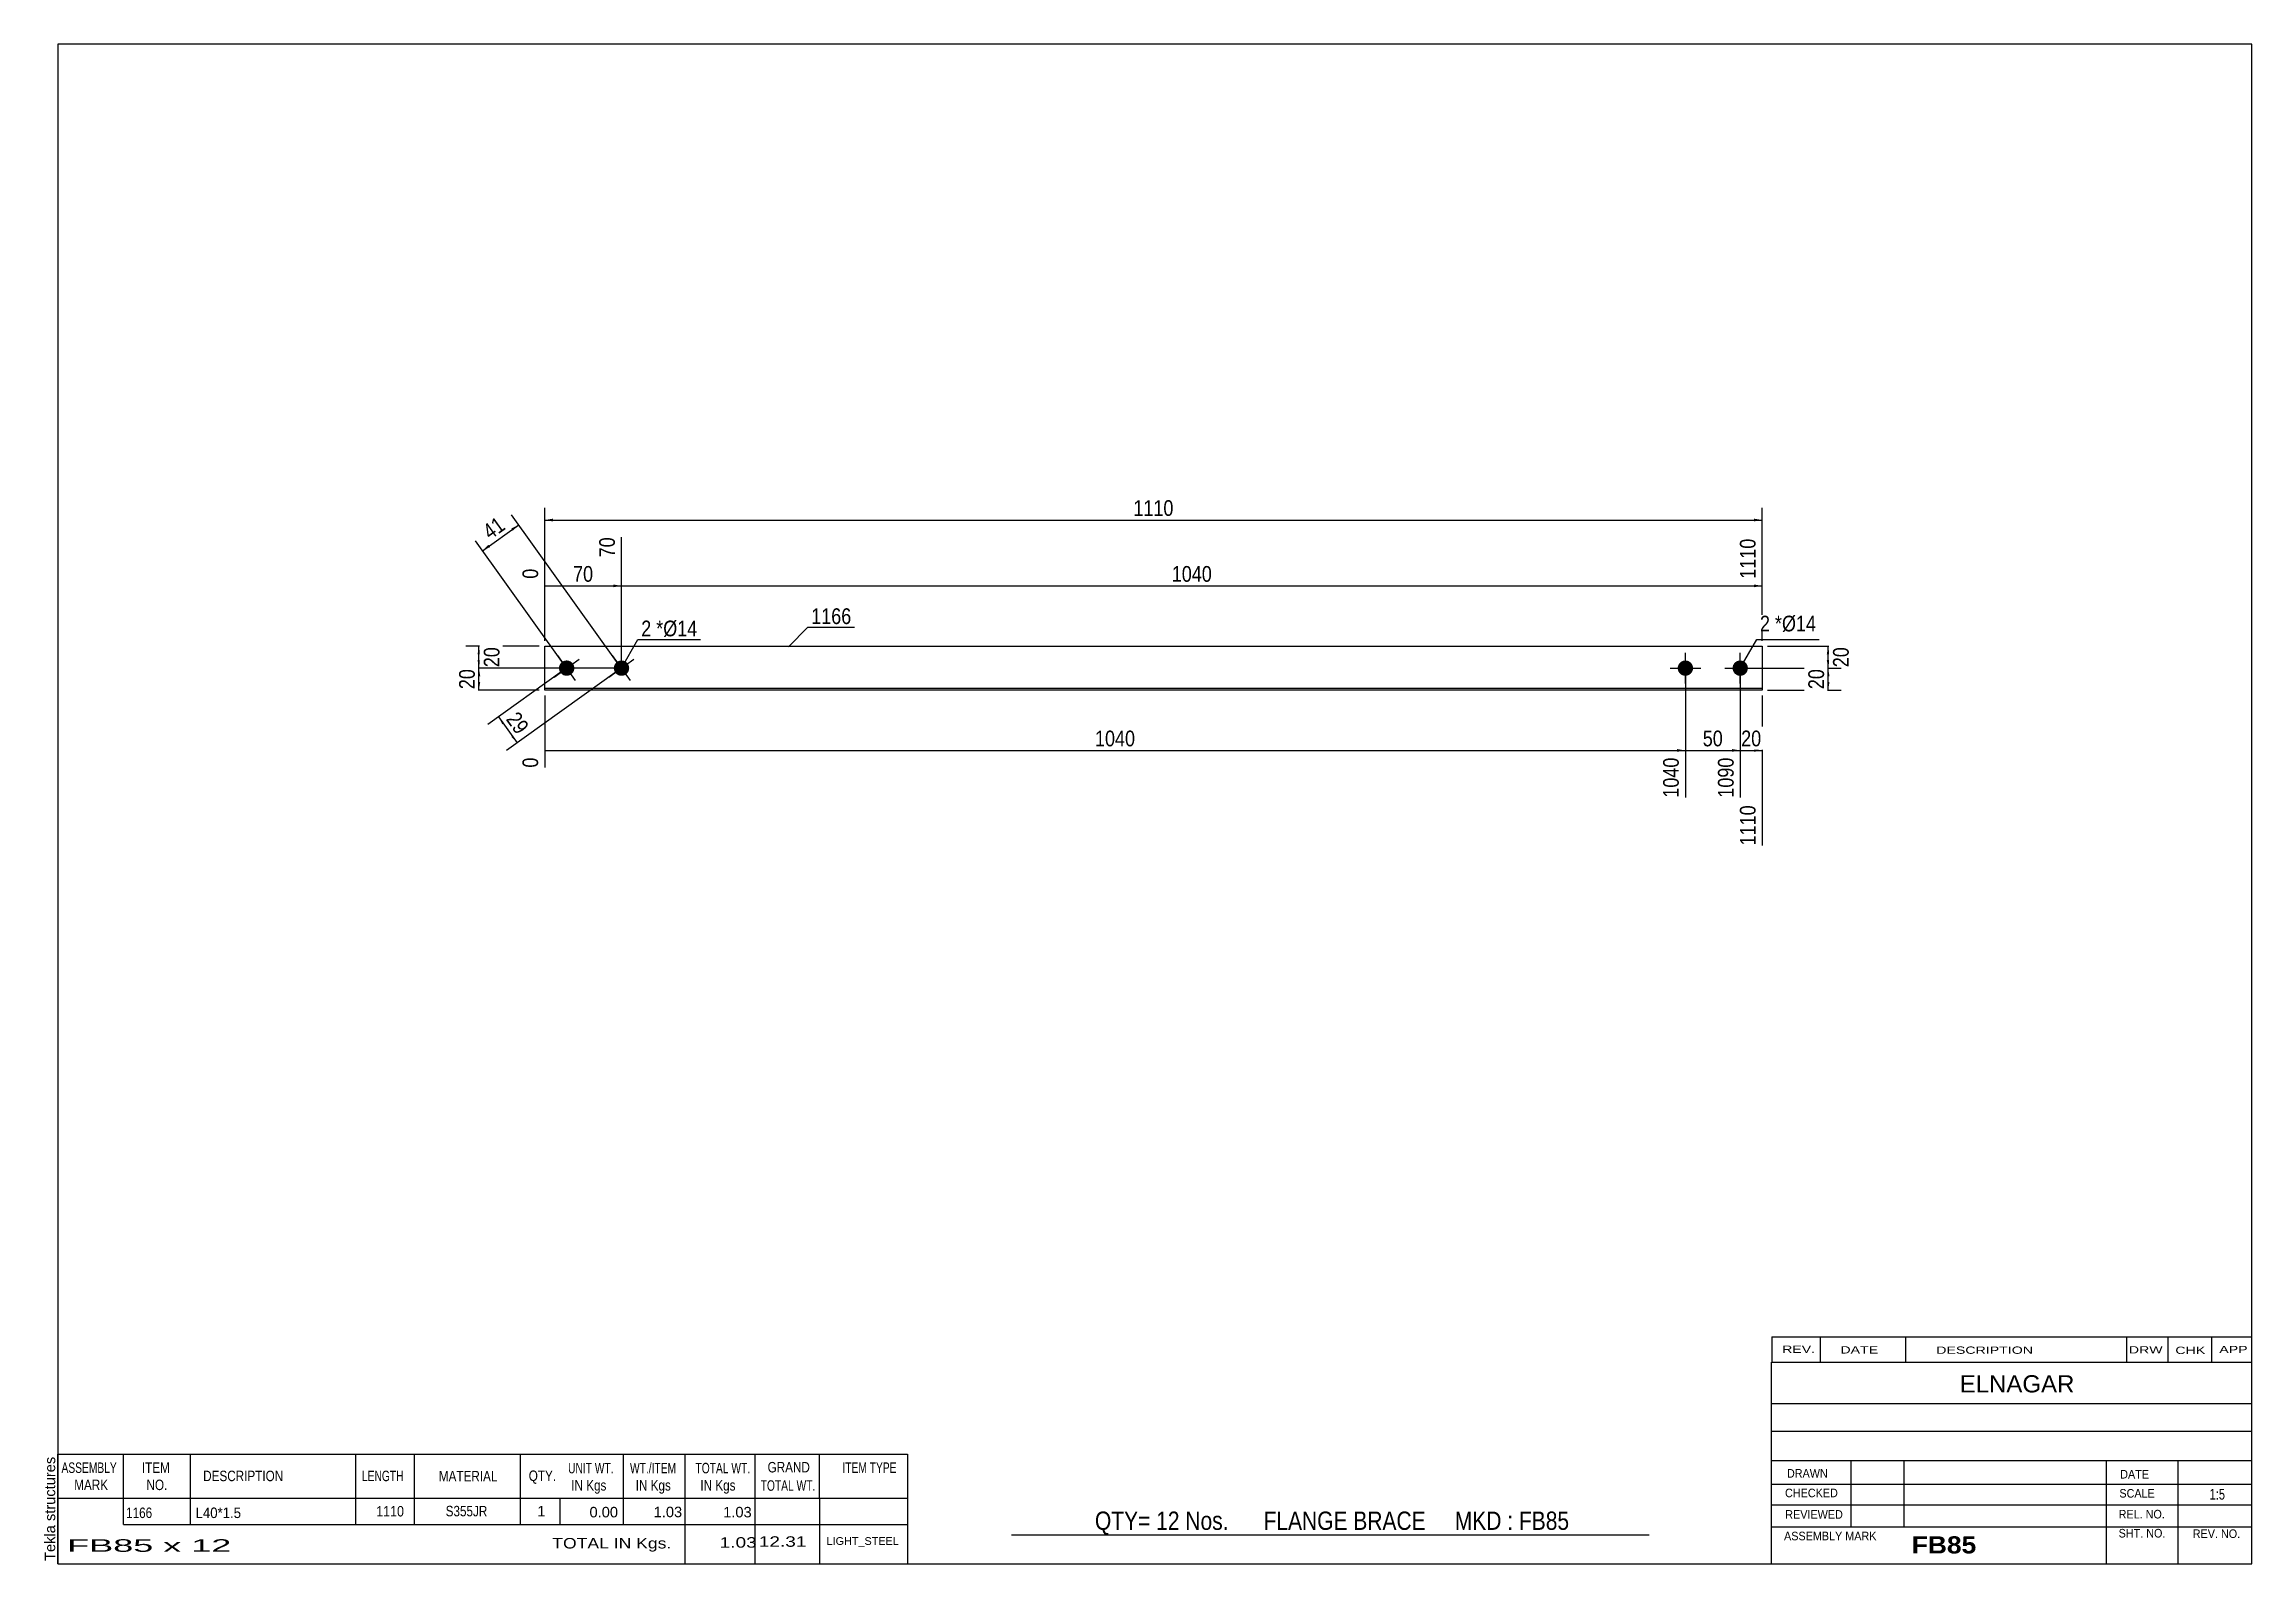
# Model space of a CAD drawing. Header units: millimetres. Extents: x 2 to 405, y 5 to 282.
import ezdxf

# ---------------------------------------------------------------- set-up
doc = ezdxf.new("R2010")
doc.units = ezdxf.units.MM
doc.styles.add('Arial', font='ARIAL.TTF', dxfattribs={"height": 0.2})
doc.styles.add('Arial Bold', font='ARIALBD.TTF', dxfattribs={"height": 0.2})
doc.styles.add('Arial Narrow', font='ARIALN.TTF', dxfattribs={"height": 0.2})

# ---------------------------------------------------------------- blocks, each defined once
blk = doc.blocks.new('Unknown-627391039-1598')
at = {"color": 5, "linetype": 'Continuous'}
for p, q in [((405, 282), (5, 282)), ((5, 282), (5, 5)), ((405, 5), (405, 282)), ((5, 5), (405, 5))]:
    blk.add_line(p, q, dxfattribs=at)
at = {"color": 174, "linetype": 'Continuous', "style": 'Arial'}
blk.add_text('Tekla structures', height=1.9102, rotation=90, dxfattribs=at).set_placement((4.5, 5.5))
blk = doc.blocks.new('Part-627391039-1227 - 1212')
at = {"color": 2, "linetype": 'Continuous'}
for p, q in [((93.75, 164.25), (93.75, 172.25)), ((93.75, 172.25), (315.72, 172.25)), ((315.72, 172.25), (315.72, 164.25)), ((315.72, 164.55), (93.75, 164.55)), ((315.72, 164.25), (93.75, 164.25))]:
    blk.add_line(p, q, dxfattribs=at)
blk = doc.blocks.new('Bolt-627391039-1228 - 1212')
at = {"linetype": 'Continuous'}
blk.add_hatch(color=3, dxfattribs=at).paths.add_polyline_path([(106.93, 169.39, -1), (108.57, 167.11, -1)])
at = {"color": 3, "linetype": 'Continuous'}
for p, q in [((105.47, 166.62), (110.03, 169.88)), ((109.38, 165.97), (106.12, 170.53))]:
    blk.add_line(p, q, dxfattribs=at)
blk = doc.blocks.new('Bolt-627391039-1229 - 1212')
at = {"linetype": 'Continuous'}
for points in [[(301.72, 169.65, -1), (301.72, 166.85, -1)], [(311.72, 169.65, -1), (311.72, 166.85, -1)]]:
    blk.add_hatch(color=3, dxfattribs=at).paths.add_polyline_path(points)
at = {"color": 3, "linetype": 'Continuous'}
for p, q in [((301.72, 165.45), (301.72, 171.05)), ((311.72, 165.45), (311.72, 171.05)), ((298.92, 168.25), (304.52, 168.25)), ((308.92, 168.25), (314.52, 168.25))]:
    blk.add_line(p, q, dxfattribs=at)
blk = doc.blocks.new('Bolt-627391039-1230 - 1212')
at = {"linetype": 'Continuous'}
blk.add_hatch(color=3, dxfattribs=at).paths.add_polyline_path([(96.93, 169.39, -1), (98.57, 167.11, -1)])
at = {"color": 3, "linetype": 'Continuous'}
for p, q in [((95.47, 166.62), (100.03, 169.88)), ((99.38, 165.97), (96.12, 170.53))]:
    blk.add_line(p, q, dxfattribs=at)
blk = doc.blocks.new('StraightDimension-627391039-1236 - 1212')
at = {"linetype": 'Continuous'}
blk.add_hatch(color=7, dxfattribs=at).paths.add_polyline_path([(314.22, 153.5), (315.72, 153.25), (314.22, 153)])
at = {"color": 7, "linetype": 'Continuous'}
for p, q in [((311.72, 167.25), (311.72, 144.64)), ((315.72, 163.25), (315.72, 135.94)), ((311.72, 153.25), (315.72, 153.25))]:
    blk.add_line(p, q, dxfattribs=at)
at = {"color": 0}
blk.add_wipeout([(316.15, 153.4), (316.15, 157.6), (311.29, 157.6), (311.29, 153.4)], dxfattribs=at)
at = {"color": 0, "linetype": 'Continuous'}
blk.add_wipeout([(315.12, 143.85), (310.92, 143.85), (310.92, 135.34), (315.12, 135.34)], dxfattribs=at)
at = {"color": 3, "style": 'Arial Narrow'}
blk.add_text('20', height=2.863, dxfattribs=at).set_placement((311.89, 154))
at = {"color": 3, "linetype": 'Continuous', "style": 'Arial Narrow'}
blk.add_text('1110', height=2.863, rotation=90.0002, dxfattribs=at).set_placement((314.52, 135.94))
blk = doc.blocks.new('StraightDimension-627391039-1237 - 1212')
at = {"linetype": 'Continuous'}
blk.add_hatch(color=7, dxfattribs=at).paths.add_polyline_path([(310.22, 153.5), (311.72, 153.25), (310.22, 153)])
at = {"color": 7, "linetype": 'Continuous'}
for p, q in [((301.72, 167.25), (301.72, 144.64)), ((311.72, 167.25), (311.72, 144.64)), ((301.72, 153.25), (311.72, 153.25))]:
    blk.add_line(p, q, dxfattribs=at)
at = {"color": 0}
blk.add_wipeout([(309.15, 153.4), (309.15, 157.6), (304.29, 157.6), (304.29, 153.4)], dxfattribs=at)
at = {"color": 0, "linetype": 'Continuous'}
blk.add_wipeout([(311.12, 152.55), (306.92, 152.55), (306.92, 144.04), (311.12, 144.04)], dxfattribs=at)
at = {"color": 3, "style": 'Arial Narrow'}
blk.add_text('50', height=2.863, dxfattribs=at).set_placement((304.89, 154))
at = {"color": 3, "linetype": 'Continuous', "style": 'Arial Narrow'}
blk.add_text('1090', height=2.863, rotation=90.0002, dxfattribs=at).set_placement((310.52, 144.64))
blk = doc.blocks.new('StraightDimension-627391039-1238 - 1212')
at = {"linetype": 'Continuous'}
blk.add_hatch(color=7, dxfattribs=at).paths.add_polyline_path([(300.22, 153.5), (301.72, 153.25), (300.22, 153)])
at = {"color": 7, "linetype": 'Continuous'}
for p, q in [((301.72, 167.25), (301.72, 144.64)), ((93.75, 163.25), (93.75, 150.12)), ((93.75, 153.25), (301.72, 153.25))]:
    blk.add_line(p, q, dxfattribs=at)
at = {"color": 0}
blk.add_wipeout([(201.99, 153.4), (201.99, 157.6), (193.48, 157.6), (193.48, 153.4)], dxfattribs=at)
at = {"color": 0, "linetype": 'Continuous'}
for points in [[(93.15, 152.55), (88.95, 152.55), (88.95, 149.52), (93.15, 149.52)], [(301.12, 152.55), (296.92, 152.55), (296.92, 144.04), (301.12, 144.04)]]:
    blk.add_wipeout(points, dxfattribs=at)
at = {"color": 3, "style": 'Arial Narrow'}
blk.add_text('1040', height=2.863, dxfattribs=at).set_placement((194.08, 154))
at = {"color": 3, "linetype": 'Continuous', "style": 'Arial Narrow'}
for s, height, p in [('0', 2.86, (92.55, 150.12)), ('1040', 2.863, (300.52, 144.64))]:
    blk.add_text(s, height=height, rotation=90.0002, dxfattribs=at).set_placement(p)
blk = doc.blocks.new('StraightDimension-627391039-1251 - 1212')
at = {"linetype": 'Continuous'}
blk.add_hatch(color=7, dxfattribs=at).paths.add_polyline_path([(314.22, 183.5), (315.72, 183.25), (314.22, 183)])
at = {"color": 7, "linetype": 'Continuous'}
for p, q in [((107.75, 169.25), (107.75, 192.11)), ((315.72, 173.25), (315.72, 191.86)), ((107.75, 183.25), (315.72, 183.25))]:
    blk.add_line(p, q, dxfattribs=at)
at = {"color": 0, "linetype": 'Continuous'}
blk.add_wipeout([(315.12, 192.46), (310.92, 192.46), (310.92, 183.95), (315.12, 183.95)], dxfattribs=at)
at = {"color": 0}
blk.add_wipeout([(215.99, 183.4), (215.99, 187.6), (207.48, 187.6), (207.48, 183.4)], dxfattribs=at)
at = {"color": 3, "linetype": 'Continuous', "style": 'Arial Narrow'}
blk.add_text('1110', height=2.863, rotation=90.0002, dxfattribs=at).set_placement((314.52, 184.55))
at = {"color": 3, "style": 'Arial Narrow'}
blk.add_text('1040', height=2.863, dxfattribs=at).set_placement((208.08, 184))
blk = doc.blocks.new('StraightDimension-627391039-1252 - 1212')
at = {"linetype": 'Continuous'}
blk.add_hatch(color=7, dxfattribs=at).paths.add_polyline_path([(106.25, 183.5), (107.75, 183.25), (106.25, 183)])
at = {"color": 7, "linetype": 'Continuous'}
for p, q in [((107.75, 169.25), (107.75, 192.11)), ((93.75, 173.25), (93.75, 186.38)), ((93.75, 183.25), (107.75, 183.25))]:
    blk.add_line(p, q, dxfattribs=at)
at = {"color": 0, "linetype": 'Continuous'}
blk.add_wipeout([(93.15, 186.98), (88.95, 186.98), (88.95, 183.95), (93.15, 183.95)], dxfattribs=at)
at = {"color": 0}
blk.add_wipeout([(103.18, 183.4), (103.18, 187.6), (98.32, 187.6), (98.32, 183.4)], dxfattribs=at)
at = {"color": 3, "linetype": 'Continuous', "style": 'Arial Narrow'}
blk.add_text('0', height=2.86, rotation=90.0002, dxfattribs=at).set_placement((92.55, 184.55))
at = {"color": 0, "linetype": 'Continuous'}
blk.add_wipeout([(107.15, 192.71), (102.95, 192.71), (102.95, 187.85), (107.15, 187.85)], dxfattribs=at)
at = {"color": 3, "linetype": 'Continuous', "style": 'Arial Narrow'}
blk.add_text('70', height=2.863, rotation=90.0002, dxfattribs=at).set_placement((106.55, 188.45))
at = {"color": 3, "style": 'Arial Narrow'}
blk.add_text('70', height=2.863, dxfattribs=at).set_placement((98.92, 184))
blk = doc.blocks.new('StraightDimension-627391039-1259 - 1212')
at = {"linetype": 'Continuous'}
for points in [[(95.25, 195), (93.75, 195.25), (95.25, 195.5)], [(314.22, 195.5), (315.72, 195.25), (314.22, 195)]]:
    blk.add_hatch(color=7, dxfattribs=at).paths.add_polyline_path(points)
at = {"color": 7, "linetype": 'Continuous'}
for p, q in [((93.75, 173.25), (93.75, 197.5)), ((315.72, 173.25), (315.72, 197.5)), ((93.75, 195.25), (315.72, 195.25))]:
    blk.add_line(p, q, dxfattribs=at)
at = {"color": 0}
blk.add_wipeout([(208.99, 195.4), (208.99, 199.6), (200.48, 199.6), (200.48, 195.4)], dxfattribs=at)
at = {"color": 3, "style": 'Arial Narrow'}
blk.add_text('1110', height=2.863, dxfattribs=at).set_placement((201.08, 196))
blk = doc.blocks.new('StraightDimension-627391039-1263 - 1212')
at = {"linetype": 'Continuous'}
for points in [[(81.5, 170.75), (81.75, 172.25), (82, 170.75)], [(82, 169.75), (81.75, 168.25), (81.5, 169.75)]]:
    blk.add_hatch(color=7, dxfattribs=at).paths.add_polyline_path(points)
at = {"color": 7, "linetype": 'Continuous'}
for p, q in [((92.75, 172.25), (79.35, 172.25)), ((81.75, 168.25), (81.75, 172.25)), ((106.75, 168.25), (79.35, 168.25))]:
    blk.add_line(p, q, dxfattribs=at)
at = {"color": 0}
blk.add_wipeout([(86.1, 172.68), (81.9, 172.68), (81.9, 167.82), (86.1, 167.82)], dxfattribs=at)
at = {"color": 3, "style": 'Arial Narrow'}
blk.add_text('20', height=2.863, rotation=90.0002, dxfattribs=at).set_placement((85.5, 168.42))
blk = doc.blocks.new('StraightDimension-627391039-1264 - 1212')
at = {"linetype": 'Continuous'}
for points in [[(81.5, 166.75), (81.75, 168.25), (82, 166.75)], [(82, 165.75), (81.75, 164.25), (81.5, 165.75)]]:
    blk.add_hatch(color=7, dxfattribs=at).paths.add_polyline_path(points)
at = {"color": 7, "linetype": 'Continuous'}
for p, q in [((106.75, 168.25), (79.5, 168.25)), ((81.75, 164.25), (81.75, 168.25)), ((92.75, 164.25), (79.5, 164.25))]:
    blk.add_line(p, q, dxfattribs=at)
at = {"color": 0}
blk.add_wipeout([(81.6, 168.68), (77.4, 168.68), (77.4, 163.82), (81.6, 163.82)], dxfattribs=at)
at = {"color": 3, "style": 'Arial Narrow'}
blk.add_text('20', height=2.863, rotation=90.0002, dxfattribs=at).set_placement((81, 164.42))
blk = doc.blocks.new('StraightDimension-627391039-1271 - 1212')
at = {"linetype": 'Continuous'}
for points in [[(327.5, 170.75), (327.75, 172.25), (328, 170.75)], [(328, 169.75), (327.75, 168.25), (327.5, 169.75)]]:
    blk.add_hatch(color=7, dxfattribs=at).paths.add_polyline_path(points)
at = {"color": 7, "linetype": 'Continuous'}
for p, q in [((316.72, 172.25), (330, 172.25)), ((327.75, 168.25), (327.75, 172.25)), ((312.72, 168.25), (330, 168.25))]:
    blk.add_line(p, q, dxfattribs=at)
at = {"color": 0}
blk.add_wipeout([(332.1, 172.68), (327.9, 172.68), (327.9, 167.82), (332.1, 167.82)], dxfattribs=at)
at = {"color": 3, "style": 'Arial Narrow'}
blk.add_text('20', height=2.863, rotation=90.0002, dxfattribs=at).set_placement((331.5, 168.42))
blk = doc.blocks.new('StraightDimension-627391039-1287 - 1212')
at = {"linetype": 'Continuous'}
for points in [[(86.02, 158), (85.35, 159.37), (86.43, 158.29)], [(88.07, 156), (88.74, 154.63), (87.67, 155.71)]]:
    blk.add_hatch(color=7, dxfattribs=at).paths.add_polyline_path(points)
at = {"color": 7, "linetype": 'Continuous'}
for p, q in [((96.94, 167.67), (83.4, 157.97)), ((106.94, 167.67), (86.79, 153.24)), ((85.35, 159.37), (88.74, 154.63))]:
    blk.add_line(p, q, dxfattribs=at)
at = {"color": 0}
blk.add_wipeout([(88.58, 155.11), (92, 157.56), (89.17, 161.51), (85.75, 159.06)], dxfattribs=at)
at = {"color": 3, "style": 'Arial Narrow'}
blk.add_text('29', height=2.863, rotation=-54.3852, dxfattribs=at).set_placement((86.59, 158.92))
blk = doc.blocks.new('StraightDimension-627391039-1272 - 1212')
at = {"linetype": 'Continuous'}
for points in [[(327.5, 166.75), (327.75, 168.25), (328, 166.75)], [(328, 165.75), (327.75, 164.25), (327.5, 165.75)]]:
    blk.add_hatch(color=7, dxfattribs=at).paths.add_polyline_path(points)
at = {"color": 7, "linetype": 'Continuous'}
for p, q in [((312.72, 168.25), (330.15, 168.25)), ((327.75, 164.25), (327.75, 168.25)), ((316.72, 164.25), (330.15, 164.25))]:
    blk.add_line(p, q, dxfattribs=at)
at = {"color": 0}
blk.add_wipeout([(327.6, 168.68), (323.4, 168.68), (323.4, 163.82), (327.6, 163.82)], dxfattribs=at)
at = {"color": 3, "style": 'Arial Narrow'}
blk.add_text('20', height=2.863, rotation=90.0002, dxfattribs=at).set_placement((327, 164.42))
blk = doc.blocks.new('StraightDimension-627391039-1281 - 1212')
at = {"linetype": 'Continuous'}
for points in [[(87.66, 193.72), (89.03, 194.39), (87.95, 193.31)], [(83.78, 190.32), (82.42, 189.65), (83.49, 190.73)]]:
    blk.add_hatch(color=7, dxfattribs=at).paths.add_polyline_path(points)
at = {"color": 7, "linetype": 'Continuous'}
for p, q in [((82.42, 189.65), (89.03, 194.39)), ((107.17, 169.06), (87.72, 196.22)), ((97.17, 169.06), (81.11, 191.48))]:
    blk.add_line(p, q, dxfattribs=at)
at = {"color": 0}
blk.add_wipeout([(87.61, 193.56), (85.16, 196.97), (81.22, 194.14), (83.66, 190.73)], dxfattribs=at)
at = {"color": 3, "style": 'Arial Narrow'}
blk.add_text('41', height=2.863, rotation=35.6151, dxfattribs=at).set_placement((83.8, 191.57))
blk = doc.blocks.new('CBS_REVISION-627391039-1614')
at = {"color": 7, "linetype": 'Continuous'}
for p, q in [((317.49, 46.38), (404.99, 46.38)), ((317.49, 46.38), (317.49, 41.75)), ((326.29, 46.38), (326.29, 41.75)), ((341.88, 46.38), (341.88, 41.81)), ((382.14, 46.38), (382.14, 41.75)), ((389.68, 46.38), (389.68, 41.75)), ((397.63, 46.38), (397.63, 41.75)), ((317.49, 41.75), (404.99, 41.75))]:
    blk.add_line(p, q, dxfattribs=at)
at = {"color": 7, "style": 'Arial Narrow', "width": 1.7}
for s, height, p in [('REV.', 1.326, (319.35, 43.43)), ('DATE', 1.326, (329.98, 43.31)), ('DESCRIPTION', 1.3257, (347.46, 43.26)), ('DRW', 1.326, (382.57, 43.32)), ('CHK', 1.326, (391.06, 43.23)), ('APP', 1.326, (399.06, 43.38))]:
    blk.add_text(s, height=height, dxfattribs=at).set_placement(p)
blk = doc.blocks.new('CBS_BOM-627391039-1611')
at = {"color": 7, "linetype": 'Continuous'}
for p, q in [((4.97, 16.97), (4.97, 24.97)), ((4.97, 24.97), (159.89, 24.97)), ((16.97, 16.97), (16.97, 24.97)), ((29.16, 16.97), (29.16, 24.97)), ((59.32, 16.97), (59.32, 24.97)), ((70, 16.97), (70, 24.97)), ((89.32, 16.97), (89.32, 24.97)), ((108.12, 16.97), (108.12, 24.97)), ((119.33, 16.97), (119.33, 24.97)), ((132.12, 16.97), (132.12, 24.97)), ((143.87, 16.97), (143.87, 24.97)), ((159.89, 24.96), (159.89, 16.98)), ((4.97, 16.97), (159.89, 16.97)), ((4.97, 12.17), (4.97, 16.97)), ((16.97, 12.17), (16.97, 16.97)), ((29.16, 12.17), (29.16, 16.97)), ((59.32, 12.17), (59.32, 16.97)), ((70, 12.17), (70, 16.97)), ((89.32, 12.17), (89.32, 16.97)), ((96.58, 12.17), (96.58, 16.97)), ((108.12, 12.17), (108.12, 16.97)), ((119.33, 12.17), (119.33, 16.97)), ((132.12, 12.17), (132.12, 16.97)), ((143.89, 12.17), (143.89, 16.97)), ((159.89, 16.97), (159.89, 12.17)), ((4.97, 4.97), (4.97, 12.15)), ((16.97, 12.17), (159.89, 12.17)), ((119.33, 4.97), (119.33, 12.15)), ((132.12, 4.97), (132.12, 12.15)), ((143.93, 4.97), (143.93, 12.15)), ((159.89, 12.17), (159.89, 4.97)), ((4.97, 4.97), (159.89, 4.97))]:
    blk.add_line(p, q, dxfattribs=at)
at = {"color": 3, "linetype": 'Continuous', "style": 'Arial'}
for s, height, width, p in [('ASSEMBLY', 1.91, 0.7, (5.65, 21.54)), ('MARK', 1.91, 0.8, (7.97, 18.41)), ('ITEM', 1.91, 0.8, (20.3, 21.54)), ('NO.', 1.91, 0.8, (21.15, 18.41)), ('DESCRIPTION', 1.9102, 0.8, (31.48, 20.04)), ('LENGTH', 1.91, 0.7, (60.43, 20.04)), ('MATERIAL', 1.91, 0.8, (74.45, 19.99)), ('QTY.', 1.91, 0.8, (90.84, 20.07)), ('UNIT WT.', 1.91, 0.7, (98.01, 21.47)), ('IN Kgs', 1.91, 0.8, (98.59, 18.33)), ('WT./ITEM', 1.91, 0.7, (109.3, 21.47)), ('IN Kgs', 1.91, 0.8, (110.34, 18.33)), ('TOTAL WT.', 1.91, 0.7, (121.24, 21.47)), ('IN Kgs', 1.91, 0.8, (122.13, 18.33)), ('TOTAL WT.', 1.91, 0.7, (133.13, 18.29)), ('GRAND', 1.91, 0.8, (134.39, 21.63)), ('ITEM TYPE', 1.91, 0.7, (148.03, 21.55))]:
    blk.add_text(s, height=height, dxfattribs=dict(at, width=width)).set_placement(p)
at = {"color": 7, "linetype": 'Continuous', "style": 'Arial'}
for s, width, p in [('1166', 0.8, (17.43, 13.32)), ('L40*1.5', 0.9, (30.1, 13.32)), ('1110', 0.85, (63.04, 13.6)), ('S355JR', 0.8, (75.69, 13.63))]:
    blk.add_text(s, height=1.91, dxfattribs=dict(at, width=width)).set_placement(p)
for s, p in [('1', (92.41, 13.63)), ('0.00', (101.92, 13.44)), ('1.03', (113.62, 13.47)), ('1.03', (126.29, 13.44))]:
    blk.add_text(s, height=1.91, dxfattribs=at).set_placement(p)
at = {"color": 6, "linetype": 'Continuous', "style": 'Arial'}
for s, height, width, p in [('FB85 x 12', 2.292, 2.05, (6.69, 7.16)), ('TOTAL IN Kgs.', 1.9102, 1.2, (95.13, 7.77)), ('1.03', 1.91, 1.3, (125.65, 7.92)), ('12.31', 1.91, 1.3, (132.79, 8.08))]:
    blk.add_text(s, height=height, dxfattribs=dict(at, width=width)).set_placement(p)
blk.add_text('LIGHT_STEEL', height=1.4135, dxfattribs=at).set_placement((145.14, 8.42))
blk = doc.blocks.new('CBS_CALLOFF-627391039-1612')
at = {"color": 7, "linetype": 'Continuous'}
blk.add_line((178.88, 10.27), (295.11, 10.25), dxfattribs=at)
at = {"color": 3, "linetype": 'Continuous', "style": 'Arial Narrow'}
blk.add_text('QTY= 12 Nos.      FLANGE BRACE     MKD : FB85', height=3.3405, dxfattribs=at).set_placement((194.07, 11.16))
blk = doc.blocks.new('CBS_NAME_BLOG-627391039-1613')
at = {"color": 7, "linetype": 'Continuous'}
for p, q in [((317.41, 41.75), (404.93, 41.75)), ((317.41, 5.04), (317.41, 41.75)), ((317.41, 34.21), (404.93, 34.21)), ((317.48, 29.16), (405, 29.16)), ((317.41, 23.79), (404.93, 23.79)), ((331.93, 11.68), (331.93, 23.78)), ((341.62, 11.71), (341.62, 23.78)), ((378.53, 5.04), (378.53, 23.77)), ((391.58, 5.04), (391.58, 23.78)), ((317.42, 19.49), (405, 19.51)), ((317.41, 15.74), (404.93, 15.74)), ((317.41, 11.7), (404.93, 11.7)), ((317.41, 5), (405, 5))]:
    blk.add_line(p, q, dxfattribs=at)
at = {"color": 3, "linetype": 'Continuous', "style": 'Arial'}
blk.add_text('ELNAGAR', height=3.133, dxfattribs=at).set_placement((351.73, 36.22))
at = {"color": 3, "linetype": 'Continuous'}
for s, height, style, width, p in [('DRAWN', 1.566, 'Arial', 0.9, (320.24, 20.68)), ('DATE', 1.566, 'Arial', 0.9, (381, 20.52)), ('CHECKED', 1.566, 'Arial', 0.9, (319.89, 17.11)), ('SCALE', 1.566, 'Arial', 0.9, (380.85, 17.04)), ('1:5', 1.957, 'Arial Narrow', 0.9, (397.3, 16.68)), ('REVIEWED', 1.566, 'Arial', 0.9, (319.93, 13.19)), ('REL. NO.', 1.566, 'Arial', 0.9, (380.71, 13.24)), ('ASSEMBLY MARK', 1.5663, 'Arial', 0.9, (319.71, 9.26)), ('FB85', 3.131, 'Arial Bold', 1.1, (342.99, 6.86)), ('SHT. NO.', 1.566, 'Arial', 0.9, (380.71, 9.77)), ('REV. NO.', 1.566, 'Arial', 0.9, (394.23, 9.68))]:
    blk.add_text(s, height=height, dxfattribs=dict(at, style=style, width=width)).set_placement(p)
blk = doc.blocks.new('Mark-627391039-1292 - 1212')
at = {"color": 0}
blk.add_wipeout([(149.65, 176.29), (149.65, 179.29), (142.34, 179.29), (142.34, 176.29)], dxfattribs=at)
blk.add_wipeout([(149.65, 176.29), (149.65, 179.29), (142.34, 179.29), (142.34, 176.29)], dxfattribs=at)
at = {"color": 7, "linetype": 'Continuous'}
for p, q in [((138.2, 172.15), (141.74, 175.69)), ((141.74, 175.69), (150.25, 175.69))]:
    blk.add_line(p, q, dxfattribs=at)
at = {"color": 3, "style": 'Arial Narrow'}
blk.add_text('1166', height=2.863, dxfattribs=at).set_placement((142.34, 176.29))
blk = doc.blocks.new('MarkSet-627391039-1297 - 1212')
at = {"color": 0}
blk.add_wipeout([(113.18, 174.05), (113.18, 177.05), (111.35, 177.05), (111.35, 174.05)], dxfattribs=at)
blk.add_wipeout([(113.18, 174.05), (113.18, 177.05), (111.35, 177.05), (111.35, 174.05)], dxfattribs=at)
at = {"color": 7, "linetype": 'Continuous'}
blk.add_line((107.75, 168.25), (110.75, 173.45), dxfattribs=at)
at = {"color": 0}
blk.add_wipeout([(115.36, 174.05), (115.36, 177.05), (114.08, 177.05), (114.08, 174.05)], dxfattribs=at)
blk.add_wipeout([(115.36, 174.05), (115.36, 177.05), (114.08, 177.05), (114.08, 174.05)], dxfattribs=at)
at = {"color": 3, "style": 'Arial Narrow'}
blk.add_text('2', height=2.86, dxfattribs=at).set_placement((111.35, 174.05))
at = {"color": 0}
blk.add_wipeout([(121.57, 174.05), (121.57, 177.05), (115.36, 177.05), (115.36, 174.05)], dxfattribs=at)
blk.add_wipeout([(121.57, 174.05), (121.57, 177.05), (115.36, 177.05), (115.36, 174.05)], dxfattribs=at)
at = {"color": 7, "linetype": 'Continuous'}
blk.add_line((110.75, 173.45), (122.17, 173.45), dxfattribs=at)
at = {"color": 3, "style": 'Arial Narrow'}
for s, height, p in [('*', 2.86, (114.08, 174.05)), ('Ø14', 2.863, (115.36, 174.05))]:
    blk.add_text(s, height=height, dxfattribs=at).set_placement(p)
blk = doc.blocks.new('Mark-627391039-1300 - 1212')
at = {"color": 0}
blk.add_wipeout([(317.15, 174.95), (317.15, 177.95), (315.32, 177.95), (315.32, 174.95)], dxfattribs=at)
blk.add_wipeout([(317.15, 174.95), (317.15, 177.95), (315.32, 177.95), (315.32, 174.95)], dxfattribs=at)
at = {"color": 7, "linetype": 'Continuous'}
blk.add_line((311.72, 168.25), (314.72, 173.45), dxfattribs=at)
at = {"color": 0}
blk.add_wipeout([(319.33, 174.95), (319.33, 177.95), (318.05, 177.95), (318.05, 174.95)], dxfattribs=at)
blk.add_wipeout([(319.33, 174.95), (319.33, 177.95), (318.05, 177.95), (318.05, 174.95)], dxfattribs=at)
at = {"color": 3, "style": 'Arial Narrow'}
blk.add_text('2', height=2.86, dxfattribs=at).set_placement((315.32, 174.95))
at = {"color": 0}
blk.add_wipeout([(325.54, 174.95), (325.54, 177.95), (319.33, 177.95), (319.33, 174.95)], dxfattribs=at)
blk.add_wipeout([(325.54, 174.95), (325.54, 177.95), (319.33, 177.95), (319.33, 174.95)], dxfattribs=at)
at = {"color": 7, "linetype": 'Continuous'}
blk.add_line((314.72, 173.45), (326.14, 173.45), dxfattribs=at)
at = {"color": 3, "style": 'Arial Narrow'}
for s, height, p in [('*', 2.86, (318.05, 174.95)), ('Ø14', 2.863, (319.33, 174.95))]:
    blk.add_text(s, height=height, dxfattribs=at).set_placement(p)

msp = doc.modelspace()

# ---------------------------------------------------------------- block references
for name in ['Unknown-627391039-1598', 'Part-627391039-1227 - 1212', 'Bolt-627391039-1230 - 1212', 'Bolt-627391039-1228 - 1212', 'Bolt-627391039-1229 - 1212', 'CBS_REVISION-627391039-1614', 'CBS_NAME_BLOG-627391039-1613', 'CBS_BOM-627391039-1611', 'CBS_CALLOFF-627391039-1612']:
    msp.add_blockref(name, (0, 0))

# ---------------------------------------------------------------- next in the draw order: block references
msp.add_blockref('StraightDimension-627391039-1236 - 1212', (0, 0))

# ---------------------------------------------------------------- next in the draw order: block references
msp.add_blockref('StraightDimension-627391039-1237 - 1212', (0, 0))

# ---------------------------------------------------------------- next in the draw order: block references
msp.add_blockref('StraightDimension-627391039-1238 - 1212', (0, 0))

# ---------------------------------------------------------------- next in the draw order: block references
msp.add_blockref('StraightDimension-627391039-1251 - 1212', (0, 0))

# ---------------------------------------------------------------- next in the draw order: block references
msp.add_blockref('StraightDimension-627391039-1252 - 1212', (0, 0))

# ---------------------------------------------------------------- next in the draw order: block references
msp.add_blockref('StraightDimension-627391039-1259 - 1212', (0, 0))

# ---------------------------------------------------------------- next in the draw order: block references
for name in ['Mark-627391039-1292 - 1212', 'StraightDimension-627391039-1263 - 1212', 'StraightDimension-627391039-1271 - 1212']:
    msp.add_blockref(name, (0, 0))

# ---------------------------------------------------------------- next in the draw order: block references
for name in ['StraightDimension-627391039-1264 - 1212', 'StraightDimension-627391039-1272 - 1212']:
    msp.add_blockref(name, (0, 0))

# ---------------------------------------------------------------- next in the draw order: block references
for name in ['Mark-627391039-1300 - 1212', 'StraightDimension-627391039-1287 - 1212']:
    msp.add_blockref(name, (0, 0))

# ---------------------------------------------------------------- next in the draw order: block references
msp.add_blockref('StraightDimension-627391039-1281 - 1212', (0, 0))

# ---------------------------------------------------------------- next in the draw order: block references
msp.add_blockref('MarkSet-627391039-1297 - 1212', (0, 0))

doc.saveas('drawing.dxf')
